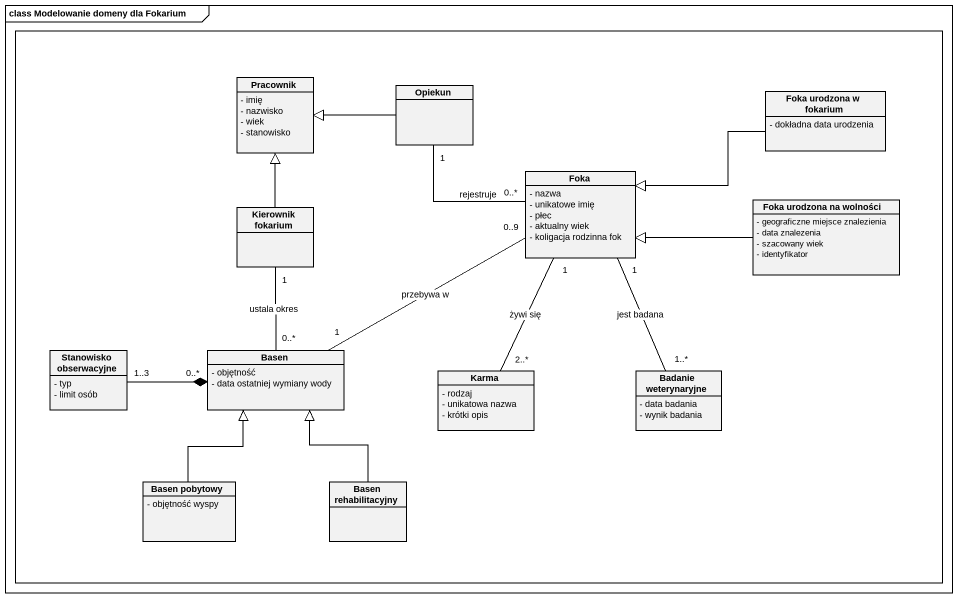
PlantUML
@startuml
mainframe class Modelowanie domeny dla Fokarium
hide circle
hide empty members
skinparam classAttributeIconSize 0
rectangle " " as rectangle1 {
  class Pracownik {
    - imię
    - nazwisko
    - wiek
    - stanowisko
  }
  class Opiekun
  class "Foka urodzona w fokarium" as Foka_urodzona_w_fokarium {
    - dokładna data urodzenia
  }
  class Foka {
    - nazwa
    - unikatowe imię
    - płec
    - aktualny wiek
    - koligacja rodzinna fok
  }
  class "Foka urodzona na wolności" as Foka_urodzona_na_wolności {
    - geograficzne miejsce znalezienia
    - data znalezenia
    - szacowany wiek
    - identyfikator
  }
  class "Kierownik fokarium" as Kierownik_fokarium
  class "Stanowisko obserwacyjne" as Stanowisko_obserwacyjne {
    - typ
    - limit osób
  }
  class Basen {
    - objętność
    - data ostatniej wymiany wody
  }
  class Karma {
    - rodzaj
    - unikatowa nazwa
    - krótki opis
  }
  class "Badanie weterynaryjne" as Badanie_weterynaryjne {
    - data badania
    - wynik badania
  }
  class "Basen pobytowy" as Basen_pobytowy {
    - objętność wyspy
  }
  class "Basen rehabilitacyjny" as Basen_rehabilitacyjny
}
Opiekun -left-|> Pracownik
Opiekun "1" -- "0..*" Foka : rejestruje
Foka_urodzona_w_fokarium -left-|> Foka
Foka "0..9" -left- "1" Basen : przebywa w
Foka "1" -- "2..*" Karma : żywi się
Foka_urodzona_na_wolności -left-|> Foka
Kierownik_fokarium -up-|> Pracownik
Kierownik_fokarium "1" -- "0..*" Basen : ustala okres
Stanowisko_obserwacyjne "1..3" -right-* "0..*" Basen
Badanie_weterynaryjne "1..*" -up- "1" Foka : jest badana
Basen_pobytowy -up-|> Basen
Basen_rehabilitacyjny -up-|> Basen
@enduml
